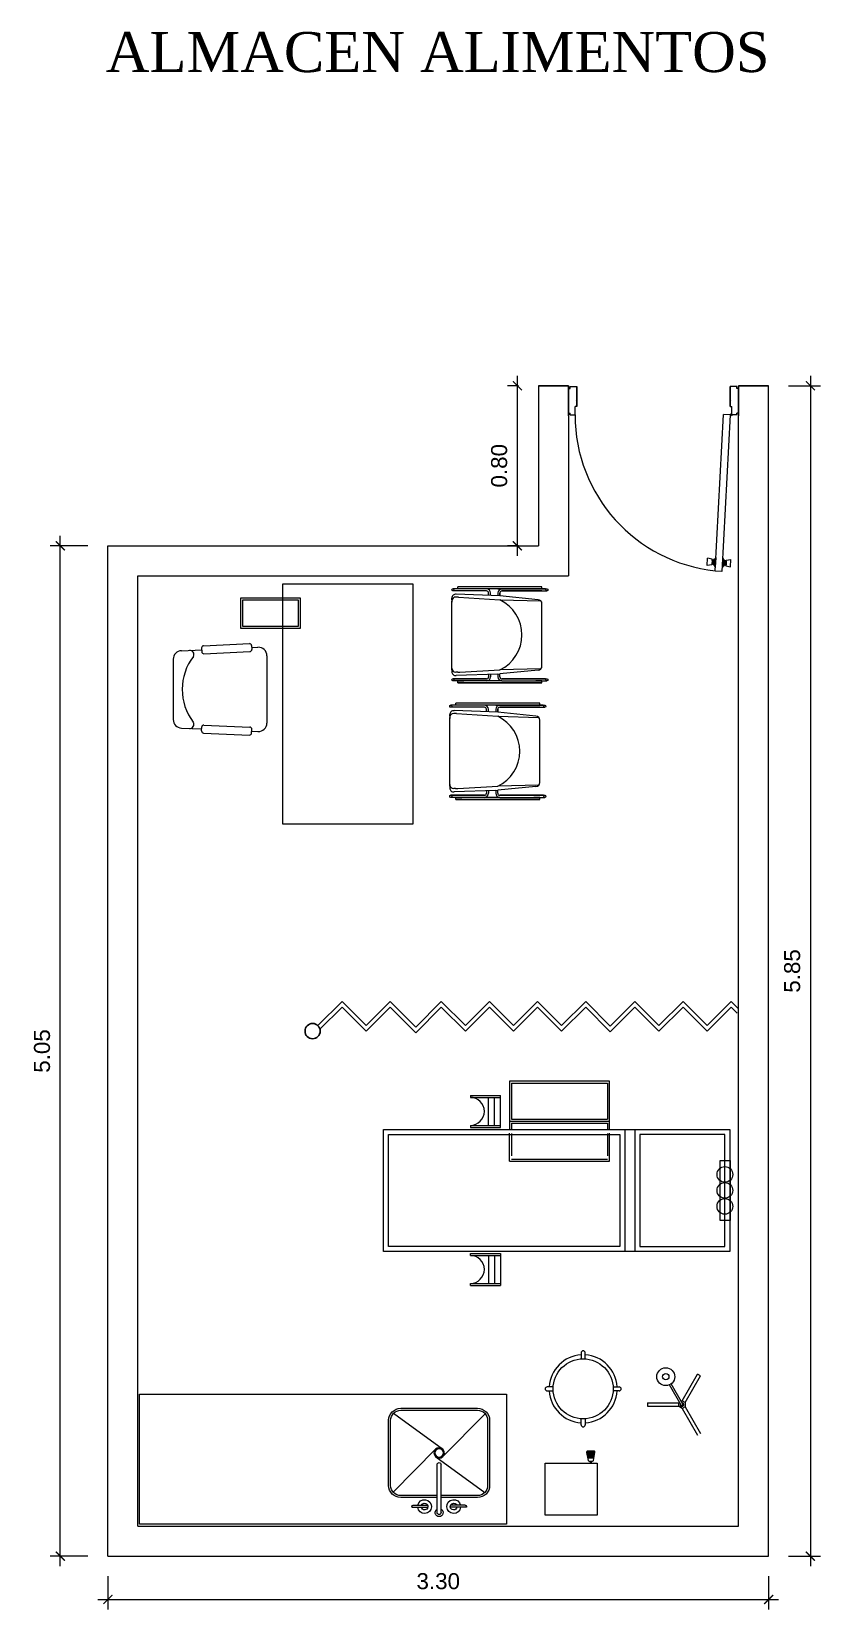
# Model space of a CAD drawing. Header units: metres. Extents: x 249 to 294.6, y -135.5 to -107.4.
# Drawn here: x 272.36 to 276.3, y -124.21 to -116.32 of the extents above; entities that cross this region are included whole.
import ezdxf

# ---------------------------------------------------------------- set-up
doc = ezdxf.new("R2010")
doc.units = ezdxf.units.M
doc.header["$MEASUREMENT"] = 0
doc.linetypes.add('HIDDEN', pattern=[0.375, 0.25, -0.125])
for name, color, linetype, lineweight in [('HATCH', 8, 'Continuous', 9), ('MUROS', 2, 'Continuous', 20), ('PROY', 5, 'HIDDEN', 13), ('PUERTAS', 97, 'Continuous', 13)]:
    doc.layers.add(name, color=color, linetype=linetype, lineweight=lineweight)
doc.styles.add('UNO', font='arial.ttf')
doc.dimstyles.new('EN 50', dxfattribs={"dimtxt": 0.08, "dimasz": 0.045, "dimexe": 0.05, "dimexo": 0.1, "dimgap": 0.05, "dimtad": 1, "dimlfac": -1, "dimzin": 1, "dimdsep": 46, "dimtxsty": 'UNO', "dimblk": 'ARCHTICK', "dimcen": 0.5, "dimdle": 0.05, "dimclrd": 1, "dimclre": 1, "dimclrt": 7, "dimazin": 0, "dimtm": 1e-09, "dimtfac": 1, "dimtix": 1, "dimtmove": 0, "dimatfit": 0, "dimldrblk": 'ARCHTICK', "dimfxl": 1, "dimtolj": 2, "dimlwd": 13, "dimlwe": 13, "dimarcsym": 0})

# ---------------------------------------------------------------- blocks, each defined once
blk = doc.blocks.new('TARJA')
for p, q in [((-0.014, -0.0221), (-0.2273, 0.1942)), ((0.2299, 0.1963), (-0.0142, 0.0183)), ((0.2319, -0.1979), (0.0189, 0.0181)), ((0.0187, -0.022), (-0.2253, -0.2)), ((-0.0077, -0.2999), (-0.0077, -0.0604)), ((0.0123, -0.2999), (0.0123, -0.0604)), ((-0.1342, -0.2704), (-0.1342, -0.2732)), ((-0.1342, -0.2732), (-0.0537, -0.2732)), ((-0.127, -0.2633), (-0.0548, -0.2633)), ((0.1386, -0.2732), (0.0581, -0.2732)), ((0.1315, -0.2633), (0.0592, -0.2633)), ((0.1386, -0.2704), (0.1386, -0.2732))]:
    blk.add_line(p, q)
for points in [[(0.012, -0.2248), (0.1944, -0.2248, 0.414214), (0.2544, -0.1648), (0.2544, 0.1611, 0.414214), (0.1944, 0.2211), (-0.1898, 0.2211, 0.414214), (-0.2498, 0.1611), (-0.2498, -0.1648, 0.414214), (-0.1898, -0.2248), (-0.0067, -0.2248)], [(0.012, -0.2148), (0.1944, -0.2148, 0.414214), (0.2444, -0.1648), (0.2444, 0.1611, 0.414214), (0.1944, 0.2111), (-0.1898, 0.2111, 0.414214), (-0.2398, 0.1611), (-0.2398, -0.1648, 0.414214), (-0.1898, -0.2148), (-0.0067, -0.2148)]]:
    blk.add_lwpolyline(points, format="xyb")
for radius in [0.026, 0.021]:
    blk.add_circle((0.0023, -0.0019), radius)
for centre, radius, start, end in [((0.0023, -0.0604), 0.01, 0, 180), ((-0.0701, -0.27), 0.0345, 185.25448, 168.76167), ((0.0746, -0.27), 0.0345, 11.23833, 354.74552), ((-0.127, -0.2704), 0.00711, 89.98224, 179.98224), ((-0.0701, -0.27), 0.0167, 190.90126, 156.33355), ((0.0023, -0.2999), 0.02, 120, 60), ((0.0023, -0.2999), 0.01, 180, 0), ((0.0746, -0.27), 0.0167, 23.66645, 349.09874), ((0.1315, -0.2704), 0.00711, 0.01776, 90.01776)]:
    blk.add_arc(centre, radius, start, end)
blk = doc.blocks.new('CESTO')
for points in [[(-0.0775, 0.1591), (0.0725, 0.1591), (0.0725, -0.1409), (-0.0775, -0.1409)], [(-0.0675, 0.1491), (0.0625, 0.1491), (0.0625, -0.1309), (-0.0675, -0.1309)]]:
    blk.add_lwpolyline(points, close=True)
blk = doc.blocks.new('gkgk')
for p, q in [((-0.0366, 0.8059), (-0.0387, 0.7662)), ((-0.0146, 0.7697), (-0.0387, 0.7662)), ((-0.013, 0.7999), (-0.0366, 0.8059)), ((-0.035, 0.0018), (0.0085, 0.8301)), ((-0.0143, 0.7761), (-0.0146, 0.7697)), ((-0.0143, 0.7761), (-0.0134, 0.7935)), ((-0.0103, 0.7759), (-0.0143, 0.7761)), ((-0.0134, 0.7935), (-0.013, 0.7999)), ((-0.0094, 0.7933), (-0.0134, 0.7935)), ((-0.0103, 0.7759), (-0.0104, 0.7735)), ((-0.0065, 0.7733), (-0.0104, 0.7735)), ((-0.0103, 0.7759), (-0.0094, 0.7933)), ((-0.0094, 0.7933), (-0.0093, 0.7957)), ((-0.0053, 0.7955), (-0.0093, 0.7957)), ((-0.0065, 0.7733), (-0.0066, 0.7701)), ((-0.0027, 0.7699), (-0.0066, 0.7701)), ((-0.0065, 0.7733), (-0.0053, 0.7955)), ((-0.0053, 0.7955), (-0.0051, 0.7987)), ((-0.0012, 0.7985), (-0.0051, 0.7987)), ((-0.0027, 0.7699), (-0.0012, 0.7985)), ((0.0031, 0.7576), (-0.0027, 0.7699)), ((0.0058, 0.8101), (-0.0012, 0.7985)), ((0.0434, 0.8283), (0, 0)), ((0.0031, 0.7576), (0.0058, 0.8101)), ((0.0047, 0.7575), (0.0031, 0.7576)), ((0.0074, 0.81), (0.0058, 0.8101)), ((0.0085, 0.8301), (0.0434, 0.8283)), ((0.0396, 0.7557), (0.0412, 0.7556)), ((0.041, 0.7819), (0.041, 0.7819)), ((0.041, 0.7819), (0.041, 0.7819)), ((0.0412, 0.7556), (0.0439, 0.8081)), ((0.0412, 0.7556), (0.0482, 0.7672)), ((0.0424, 0.8081), (0.0439, 0.8081)), ((0.0439, 0.8081), (0.0497, 0.7958)), ((0.0482, 0.7672), (0.0497, 0.7958)), ((0.0482, 0.7672), (0.0521, 0.767)), ((0.0497, 0.7958), (0.0536, 0.7956)), ((0.0523, 0.7702), (0.0521, 0.767)), ((0.0523, 0.7702), (0.0535, 0.7924)), ((0.0523, 0.7702), (0.0563, 0.77)), ((0.0535, 0.7924), (0.0536, 0.7956)), ((0.0535, 0.7924), (0.0574, 0.7922)), ((0.0564, 0.7724), (0.0563, 0.77)), ((0.0564, 0.7724), (0.0573, 0.7898)), ((0.0564, 0.7724), (0.0604, 0.7721)), ((0.0573, 0.7898), (0.0574, 0.7922)), ((0.0573, 0.7898), (0.0613, 0.7896)), ((0.0604, 0.7721), (0.06, 0.7658)), ((0.06, 0.7658), (0.0836, 0.7598)), ((0.0604, 0.7721), (0.0613, 0.7896)), ((0.0613, 0.7896), (0.0616, 0.796)), ((0.0616, 0.796), (0.0857, 0.7995)), ((0.0857, 0.7995), (0.0836, 0.7598)), ((-0.07, 0.0018), (-0.045, 0.0018)), ((-0.07, 0.0018), (-0.07, -0.0082)), ((-0.045, 0.0018), (-0.045, -0.0432)), ((-0.035, 0.0018), (0, 0)), ((0.785, 0.0018), (0.785, -0.0432)), ((0.81, 0.0018), (0.785, 0.0018)), ((0.81, 0.0018), (0.81, -0.0082)), ((-0.08, -0.0082), (-0.08, -0.1382)), ((-0.08, -0.0082), (-0.07, -0.0082)), ((-0.035, -0.0432), (-0.045, -0.0432)), ((-0.045, -0.0732), (-0.045, -0.0732)), ((-0.045, -0.0732), (-0.045, -0.0732)), ((-0.035, -0.0432), (-0.035, -0.1482)), ((-0.035, -0.1482), (-0.035, -0.0432)), ((0.775, -0.0432), (0.775, -0.1482)), ((0.775, -0.1482), (0.775, -0.0432)), ((0.775, -0.0432), (0.785, -0.0432)), ((0.785, -0.0732), (0.785, -0.0732)), ((0.785, -0.0732), (0.785, -0.0732)), ((0.82, -0.0082), (0.81, -0.0082)), ((0.82, -0.0082), (0.82, -0.1382)), ((-0.08, -0.1382), (-0.07, -0.1382)), ((-0.07, -0.1382), (-0.07, -0.1482)), ((-0.07, -0.1482), (-0.035, -0.1482)), ((0.81, -0.1482), (0.775, -0.1482)), ((0.82, -0.1382), (0.81, -0.1382)), ((0.81, -0.1382), (0.81, -0.1482))]:
    blk.add_line(p, q)
at = {"ltscale": 0.25}
blk.add_circle((-0.04, 0.0018), 0.005, dxfattribs=at)
blk.add_arc((-0.045, 0.0018), 0.83, 360, 83.89303)
blk = doc.blocks.new('_ArchTick')
at = {"color": 0, "linetype": 'ByBlock', "const_width": 0.15}
blk.add_lwpolyline([(-0.5, -0.5), (0.5, 0.5)], dxfattribs=at)
blk = doc.blocks.new('*D15')
at = {"color": 1, "lineweight": 13, "transparency": 16777216}
for p, q in [((272.7421, -124.0417), (272.7421, -124.2077)), ((276.0421, -124.0417), (276.0421, -124.2077)), ((272.6921, -124.1577), (276.0921, -124.1577))]:
    blk.add_line(p, q, dxfattribs=at)
at = {"layer": 'Defpoints', "color": 0, "transparency": 16777216}
for p in [(272.7421, -123.9417), (276.0421, -123.9417), (276.0421, -124.1577)]:
    blk.add_point(p, dxfattribs=at)
at = {"color": 1, "lineweight": 13, "transparency": 16777216, "xscale": 0.045, "yscale": 0.045, "zscale": 0.045, "rotation": 180}
blk.add_blockref('_ArchTick', (272.7421, -124.1577), dxfattribs=at)
at = {"color": 1, "lineweight": 13, "transparency": 16777216, "xscale": 0.045, "yscale": 0.045, "zscale": 0.045}
blk.add_blockref('_ArchTick', (276.0421, -124.1577), dxfattribs=at)
at = {"color": 7, "transparency": 16777216, "insert": (274.3921, -124.0669), "char_height": 0.08, "attachment_point": 5, "style": 'UNO'}
blk.add_mtext('\\A2;3.30', dxfattribs=at)
blk = doc.blocks.new('*D16')
at = {"color": 1, "lineweight": 13, "transparency": 16777216}
for p, q in [((272.5044, -123.9917), (272.5044, -118.8415)), ((272.6421, -118.8915), (272.4544, -118.8915)), ((272.6421, -123.9417), (272.4544, -123.9417))]:
    blk.add_line(p, q, dxfattribs=at)
at = {"layer": 'Defpoints', "color": 0, "transparency": 16777216}
for p in [(272.5044, -118.8915), (272.7421, -118.8915), (272.7421, -123.9417)]:
    blk.add_point(p, dxfattribs=at)
at = {"color": 1, "lineweight": 13, "transparency": 16777216, "xscale": 0.045, "yscale": 0.045, "zscale": 0.045}
for p, rotation in [((272.5044, -118.8915), 90), ((272.5044, -123.9417), 270)]:
    blk.add_blockref('_ArchTick', p, dxfattribs=dict(at, rotation=rotation))
at = {"color": 7, "transparency": 16777216, "insert": (272.4135, -121.4166), "char_height": 0.08, "attachment_point": 5, "rotation": 90, "style": 'UNO'}
blk.add_mtext('\\A2;5.05', dxfattribs=at)
blk = doc.blocks.new('*D17')
at = {"color": 1, "lineweight": 13, "transparency": 16777216}
for p, q in [((274.7873, -118.9415), (274.7873, -118.0415)), ((274.7921, -118.0915), (274.7373, -118.0915)), ((274.7921, -118.8915), (274.7373, -118.8915))]:
    blk.add_line(p, q, dxfattribs=at)
at = {"layer": 'Defpoints', "color": 0, "transparency": 16777216}
for p in [(274.7873, -118.0915), (274.8921, -118.0915), (274.8921, -118.8915)]:
    blk.add_point(p, dxfattribs=at)
at = {"color": 1, "lineweight": 13, "transparency": 16777216, "xscale": 0.045, "yscale": 0.045, "zscale": 0.045}
for p, rotation in [((274.7873, -118.0915), 90), ((274.7873, -118.8915), 270)]:
    blk.add_blockref('_ArchTick', p, dxfattribs=dict(at, rotation=rotation))
at = {"color": 7, "transparency": 16777216, "insert": (274.6965, -118.4915), "char_height": 0.08, "attachment_point": 5, "rotation": 90, "style": 'UNO'}
blk.add_mtext('\\A2;0.80', dxfattribs=at)
blk = doc.blocks.new('*D18')
at = {"color": 1, "lineweight": 13, "transparency": 16777216}
for p, q in [((276.2508, -118.0415), (276.2508, -123.9917)), ((276.1421, -118.0915), (276.3008, -118.0915)), ((276.1421, -123.9417), (276.3008, -123.9417))]:
    blk.add_line(p, q, dxfattribs=at)
at = {"layer": 'Defpoints', "color": 0, "transparency": 16777216}
for p in [(276.0421, -118.0915), (276.0421, -123.9417), (276.2508, -123.9417)]:
    blk.add_point(p, dxfattribs=at)
at = {"color": 1, "lineweight": 13, "transparency": 16777216, "xscale": 0.045, "yscale": 0.045, "zscale": 0.045}
for p, rotation in [((276.2508, -118.0915), 90), ((276.2508, -123.9417), 270)]:
    blk.add_blockref('_ArchTick', p, dxfattribs=dict(at, rotation=rotation))
at = {"color": 7, "transparency": 16777216, "insert": (276.16, -121.0166), "char_height": 0.08, "attachment_point": 5, "rotation": 90, "style": 'UNO'}
blk.add_mtext('\\A2;5.85', dxfattribs=at)

msp = doc.modelspace()

# ---------------------------------------------------------------- linework, layer by layer
for p, q in [((274.8921, -118.0915), (275.0421, -118.0915)), ((275.0421, -118.0915), (275.0421, -118.2415)), ((275.8921, -118.0915), (276.0421, -118.0915)), ((275.8921, -118.0915), (275.8921, -118.2415))]:
    msp.add_line(p, q)
msp.add_circle((273.7646, -121.3171), 0.038)
at = {"layer": 'HATCH'}
for p, q in [((274.4601, -119.1621), (274.4601, -119.1538)), ((274.472, -119.1071), (274.4648, -119.1071)), ((274.472, -119.1171), (274.4648, -119.1171)), ((274.6333, -119.1071), (274.472, -119.1071)), ((274.6333, -119.1171), (274.472, -119.1171)), ((274.4934, -119.1476), (274.4801, -119.1476)), ((274.7001, -119.1421), (274.4818, -119.1339)), ((274.9101, -119.0971), (274.4901, -119.0971)), ((274.4901, -119.1071), (274.4901, -119.0971)), ((274.4934, -119.1476), (274.7001, -119.1621)), ((274.7127, -119.1071), (274.6157, -119.1071)), ((274.6433, -119.14), (274.6433, -119.1271)), ((274.6901, -119.1071), (274.6533, -119.1071)), ((274.6533, -119.1404), (274.6533, -119.1271)), ((274.6901, -119.1071), (274.7127, -119.1071)), ((274.7001, -119.1071), (274.6901, -119.1071)), ((274.6901, -119.1271), (274.6901, -119.1417)), ((274.7001, -119.1071), (274.7215, -119.1071)), ((274.7001, -119.1271), (274.7001, -119.1421)), ((274.7001, -119.1421), (274.7001, -119.1271)), ((274.891, -119.1612), (274.7001, -119.1421)), ((274.9275, -119.1071), (274.7101, -119.1071)), ((274.9101, -119.1171), (274.7101, -119.1171)), ((274.7101, -119.1171), (274.727, -119.1171)), ((274.7215, -119.1071), (274.9353, -119.1071)), ((274.727, -119.1171), (274.9101, -119.1171)), ((274.9101, -119.1071), (274.9101, -119.0971)), ((274.9101, -119.1171), (274.9275, -119.1171)), ((274.9275, -119.1071), (274.9353, -119.1071)), ((274.9275, -119.1171), (274.9353, -119.1171)), ((274.4601, -119.1621), (274.4601, -119.1728)), ((274.4601, -119.5034), (274.4601, -119.1676)), ((274.7001, -119.1621), (274.9046, -119.1674)), ((274.9101, -119.493), (274.9101, -119.1812)), ((273.2197, -119.3911), (273.4495, -119.3807)), ((273.4599, -119.3902), (273.4608, -119.4102)), ((273.0687, -119.4586), (273.0687, -119.7599)), ((273.1093, -119.4161), (273.2107, -119.4115)), ((273.2102, -119.4015), (273.2111, -119.4215)), ((273.2215, -119.4311), (273.4513, -119.4206)), ((273.4604, -119.4002), (273.4918, -119.3987)), ((273.5362, -119.4412), (273.5362, -119.7773)), ((274.4601, -119.4944), (274.4609, -119.4944)), ((274.4601, -119.5121), (274.4601, -119.4944)), ((274.4601, -119.5121), (274.4601, -119.5204)), ((274.4898, -119.5234), (274.4801, -119.5234)), ((274.6901, -119.5325), (274.4818, -119.5403)), ((274.4898, -119.5234), (274.5002, -119.5234)), ((274.5002, -119.5234), (274.7001, -119.5121)), ((274.6433, -119.5342), (274.6433, -119.5471)), ((274.6533, -119.5339), (274.6533, -119.5471)), ((274.6901, -119.5325), (274.7001, -119.5321)), ((274.6901, -119.5325), (274.6901, -119.5471)), ((274.9046, -119.5068), (274.7001, -119.5121)), ((274.7001, -119.5121), (274.7001, -119.5121)), ((274.891, -119.513), (274.7001, -119.5321)), ((274.7001, -119.5471), (274.7001, -119.5321)), ((274.7001, -119.5471), (274.7001, -119.5321)), ((274.891, -119.513), (274.891, -119.513)), ((274.4717, -119.5571), (274.4649, -119.5571)), ((274.4717, -119.5671), (274.4649, -119.5671)), ((274.6333, -119.5571), (274.4714, -119.5571)), ((274.4714, -119.5571), (274.6333, -119.5571)), ((274.4717, -119.5571), (274.4714, -119.5571)), ((274.4717, -119.5671), (274.4714, -119.5671)), ((274.4901, -119.5671), (274.4714, -119.5671)), ((274.6333, -119.5671), (274.4717, -119.5671)), ((274.4901, -119.5771), (274.4901, -119.5671)), ((274.4901, -119.5771), (274.4901, -119.5671)), ((274.4901, -119.5771), (274.4901, -119.5671)), ((274.4901, -119.5671), (274.5201, -119.5671)), ((274.4901, -119.5771), (274.4901, -119.5671)), ((274.4901, -119.5771), (274.4901, -119.5671)), ((274.9101, -119.5771), (274.4901, -119.5771)), ((274.4901, -119.5771), (274.9101, -119.5771)), ((274.7101, -119.5671), (274.6333, -119.5671)), ((274.6533, -119.557), (274.6533, -119.5571)), ((274.7101, -119.5571), (274.9277, -119.5571)), ((274.9284, -119.5571), (274.7101, -119.5571)), ((274.7101, -119.5671), (274.9277, -119.5671)), ((274.9101, -119.5671), (274.8801, -119.5671)), ((274.9101, -119.5771), (274.9101, -119.5671)), ((274.9101, -119.5771), (274.9101, -119.5671)), ((274.9101, -119.5671), (274.9277, -119.5671)), ((274.9101, -119.5771), (274.9101, -119.5671)), ((274.9101, -119.5771), (274.9101, -119.5671)), ((274.9101, -119.5771), (274.9101, -119.5671)), ((274.9277, -119.5571), (274.9247, -119.5571)), ((274.9268, -119.5671), (274.9351, -119.5671)), ((274.9268, -119.5671), (274.9277, -119.5671)), ((274.9284, -119.5571), (274.9311, -119.5571)), ((274.9311, -119.5571), (274.9351, -119.5571)), ((274.4611, -119.6888), (274.4539, -119.6888)), ((274.4611, -119.6988), (274.4539, -119.6988)), ((274.6224, -119.6888), (274.4611, -119.6888)), ((274.6224, -119.6988), (274.4611, -119.6988)), ((274.8992, -119.6788), (274.4792, -119.6788)), ((274.4792, -119.6888), (274.4792, -119.6788)), ((274.7018, -119.6888), (274.6048, -119.6888)), ((274.6324, -119.7217), (274.6324, -119.7088)), ((274.6792, -119.6888), (274.6424, -119.6888)), ((274.6424, -119.7221), (274.6424, -119.7088)), ((274.6792, -119.6888), (274.7018, -119.6888)), ((274.6892, -119.6888), (274.6792, -119.6888)), ((274.6792, -119.7088), (274.6792, -119.7234)), ((274.6892, -119.6888), (274.7106, -119.6888)), ((274.6892, -119.7088), (274.6892, -119.7238)), ((274.6892, -119.7238), (274.6892, -119.7088)), ((274.9166, -119.6888), (274.6992, -119.6888)), ((274.8992, -119.6988), (274.6992, -119.6988)), ((274.6992, -119.6988), (274.7161, -119.6988)), ((274.7106, -119.6888), (274.9244, -119.6888)), ((274.7161, -119.6988), (274.8992, -119.6988)), ((274.8992, -119.6888), (274.8992, -119.6788)), ((274.8992, -119.6988), (274.9166, -119.6988)), ((274.9166, -119.6888), (274.9244, -119.6888)), ((274.9166, -119.6988), (274.9244, -119.6988)), ((273.2215, -119.7874), (273.4513, -119.7978)), ((274.4492, -119.7438), (274.4492, -119.7356)), ((274.4492, -119.7438), (274.4492, -119.7545)), ((274.4492, -120.0851), (274.4492, -119.7493)), ((274.4825, -119.7293), (274.4692, -119.7293)), ((274.6892, -119.7238), (274.4708, -119.7156)), ((274.4825, -119.7293), (274.6892, -119.7438)), ((274.8801, -119.7429), (274.6892, -119.7238)), ((274.6892, -119.7438), (274.8937, -119.7491)), ((274.8992, -120.0748), (274.8992, -119.7629)), ((273.1093, -119.8023), (273.2107, -119.8069)), ((273.2102, -119.8169), (273.2111, -119.7969)), ((273.2197, -119.8274), (273.4495, -119.8378)), ((273.4599, -119.8283), (273.4608, -119.8083)), ((273.4604, -119.8183), (273.4918, -119.8197)), ((274.4492, -120.0761), (274.45, -120.0761)), ((274.4492, -120.0938), (274.4492, -120.0761)), ((274.4492, -120.0938), (274.4492, -120.1021)), ((274.4789, -120.1051), (274.4692, -120.1051)), ((274.4789, -120.1051), (274.4893, -120.1051)), ((274.4893, -120.1051), (274.6892, -120.0938)), ((274.8937, -120.0886), (274.6892, -120.0938)), ((274.6892, -120.0938), (274.6892, -120.0938)), ((274.8801, -120.0947), (274.6892, -120.1138)), ((274.8801, -120.0947), (274.8801, -120.0947)), ((274.4608, -120.1388), (274.454, -120.1388)), ((274.4608, -120.1488), (274.454, -120.1488)), ((274.6224, -120.1388), (274.4605, -120.1388)), ((274.4605, -120.1388), (274.6224, -120.1388)), ((274.4608, -120.1388), (274.4605, -120.1388)), ((274.4608, -120.1488), (274.4605, -120.1488)), ((274.4792, -120.1488), (274.4605, -120.1488)), ((274.6224, -120.1488), (274.4608, -120.1488)), ((274.6792, -120.1142), (274.4708, -120.122)), ((274.4792, -120.1588), (274.4792, -120.1488)), ((274.4792, -120.1588), (274.4792, -120.1488)), ((274.4792, -120.1588), (274.4792, -120.1488)), ((274.4792, -120.1488), (274.5092, -120.1488)), ((274.4792, -120.1588), (274.4792, -120.1488)), ((274.4792, -120.1588), (274.4792, -120.1488)), ((274.8992, -120.1588), (274.4792, -120.1588)), ((274.4792, -120.1588), (274.8992, -120.1588)), ((274.6992, -120.1488), (274.6224, -120.1488)), ((274.6324, -120.116), (274.6324, -120.1288)), ((274.6424, -120.1156), (274.6424, -120.1288)), ((274.6424, -120.1387), (274.6424, -120.1388)), ((274.6792, -120.1142), (274.6892, -120.1138)), ((274.6792, -120.1142), (274.6792, -120.1288)), ((274.6892, -120.1288), (274.6892, -120.1138)), ((274.6892, -120.1288), (274.6892, -120.1138)), ((274.6992, -120.1388), (274.9168, -120.1388)), ((274.9175, -120.1388), (274.6992, -120.1388)), ((274.6992, -120.1488), (274.9168, -120.1488)), ((274.8992, -120.1488), (274.8692, -120.1488)), ((274.8992, -120.1588), (274.8992, -120.1488)), ((274.8992, -120.1588), (274.8992, -120.1488)), ((274.8992, -120.1488), (274.9168, -120.1488)), ((274.8992, -120.1588), (274.8992, -120.1488)), ((274.8992, -120.1588), (274.8992, -120.1488)), ((274.8992, -120.1588), (274.8992, -120.1488)), ((274.9168, -120.1388), (274.9138, -120.1388)), ((274.9159, -120.1488), (274.9242, -120.1488)), ((274.9159, -120.1488), (274.9168, -120.1488)), ((274.9175, -120.1388), (274.9202, -120.1388)), ((274.9202, -120.1388), (274.9242, -120.1388)), ((275.2476, -121.5671), (274.7476, -121.5671)), ((274.7476, -121.5671), (274.7476, -121.8095)), ((274.7576, -121.5771), (275.2376, -121.5771)), ((274.7576, -121.5771), (274.7576, -121.7571)), ((275.2376, -121.5771), (275.2376, -121.7571)), ((275.2476, -121.8075), (275.2476, -121.5671)), ((274.5525, -121.6384), (274.7025, -121.6384)), ((274.5525, -121.6384), (274.5525, -121.6484)), ((274.5525, -121.6484), (274.7025, -121.6484)), ((274.6425, -121.7884), (274.6425, -121.6484)), ((274.6725, -121.7884), (274.6725, -121.6484)), ((274.7025, -121.7984), (274.7025, -121.6384)), ((274.7576, -121.7571), (275.2376, -121.7571)), ((274.1187, -122.4184), (274.1187, -121.8084)), ((274.1187, -121.8084), (275.8487, -121.8084)), ((274.1437, -122.3934), (274.1437, -121.8334)), ((274.1437, -121.8334), (275.2987, -121.8334)), ((274.5525, -121.7884), (274.7025, -121.7884)), ((274.5525, -121.7884), (274.5525, -121.7984)), ((274.5525, -121.7984), (274.7025, -121.7984)), ((274.7476, -121.7671), (275.2476, -121.7671)), ((274.7476, -121.9671), (274.7476, -121.828)), ((274.7576, -121.7771), (275.2376, -121.7771)), ((274.7576, -121.7771), (274.7576, -121.8095)), ((274.7576, -121.8282), (274.7576, -121.9411)), ((275.2376, -121.7771), (275.2376, -121.8075)), ((275.2376, -121.8282), (275.2376, -121.9411)), ((275.2476, -121.9671), (275.2476, -121.828)), ((275.2987, -121.8334), (275.2987, -122.3934)), ((275.3237, -121.8084), (275.3237, -122.4172)), ((275.3737, -121.8084), (275.3737, -122.4172)), ((275.8237, -121.8334), (275.3987, -121.8334)), ((275.3987, -121.8334), (275.3987, -122.3934)), ((275.8237, -122.3934), (275.8237, -121.8334)), ((275.8487, -121.8084), (275.8487, -122.4184)), ((274.7476, -121.9671), (275.2476, -121.9671)), ((274.7576, -121.9571), (275.2376, -121.9571)), ((275.7994, -121.9644), (275.8494, -121.9644)), ((275.7994, -122.2644), (275.7994, -121.9644)), ((275.8494, -121.9644), (275.8494, -122.2644)), ((275.8494, -122.2644), (275.7994, -122.2644)), ((275.2987, -122.3934), (274.1437, -122.3934)), ((275.3987, -122.3934), (275.8237, -122.3934)), ((275.8487, -122.4184), (274.1187, -122.4184)), ((274.5525, -122.4284), (274.7025, -122.4284)), ((274.5525, -122.4384), (274.5525, -122.4284)), ((274.5525, -122.4384), (274.7025, -122.4384)), ((274.6425, -122.4384), (274.6425, -122.5784)), ((274.6725, -122.4384), (274.6725, -122.5784)), ((274.7025, -122.4284), (274.7025, -122.5884)), ((274.5525, -122.5784), (274.7025, -122.5784)), ((274.5525, -122.5884), (274.5525, -122.5784)), ((274.5525, -122.5884), (274.7025, -122.5884)), ((275.1059, -122.9252), (275.1059, -122.9555)), ((275.1259, -122.9555), (275.1259, -122.9252)), ((274.9662, -123.0952), (274.9359, -123.0952)), ((275.2655, -123.0952), (275.2959, -123.0952)), ((275.6046, -123.1864), (275.5463, -123.0855)), ((275.6135, -123.1812), (275.5552, -123.0803)), ((275.6108, -123.1647), (275.6876, -123.0317)), ((275.6247, -123.1727), (275.7015, -123.0397)), ((275.7015, -123.0397), (275.6876, -123.0317)), ((274.9359, -123.1152), (274.9662, -123.1152)), ((275.2959, -123.1152), (275.2655, -123.1152)), ((275.438, -123.1758), (275.438, -123.1918)), ((275.438, -123.1758), (275.5916, -123.1758)), ((275.5916, -123.1758), (275.5968, -123.1728)), ((275.5916, -123.1758), (275.5916, -123.1918)), ((275.6056, -123.1677), (275.6108, -123.1647)), ((275.6247, -123.1727), (275.6108, -123.1647)), ((275.6247, -123.1727), (275.6247, -123.1949)), ((275.1059, -123.2852), (275.1059, -123.2549)), ((275.1259, -123.2549), (275.1259, -123.2852)), ((275.438, -123.1918), (275.5916, -123.1918)), ((275.6108, -123.2029), (275.5916, -123.1918)), ((275.6247, -123.1949), (275.6108, -123.2029)), ((275.6108, -123.2029), (275.6876, -123.3359)), ((275.6247, -123.1949), (275.7015, -123.3279)), ((274.926, -123.4763), (275.1544, -123.4763)), ((275.1333, -123.4207), (275.1744, -123.4207)), ((275.1338, -123.4257), (275.1739, -123.4257)), ((275.1348, -123.4307), (275.1729, -123.4307)), ((275.1357, -123.4357), (275.172, -123.4357)), ((275.1367, -123.4407), (275.171, -123.4407)), ((275.1376, -123.4457), (275.1701, -123.4457)), ((275.1386, -123.4507), (275.1691, -123.4507)), ((275.1514, -123.4663), (275.1514, -123.4763)), ((275.1564, -123.4663), (275.1564, -123.4763))]:
    msp.add_line(p, q, dxfattribs=at)
for points in [[(273.6159, -120.2827), (273.6159, -119.0814), (274.2659, -119.0814), (274.2659, -120.2827)], [(274.7331, -123.131), (274.7331, -123.781), (272.9004, -123.781), (272.9004, -123.131)], [(274.926, -123.7363), (274.926, -123.4763), (275.186, -123.4763), (275.186, -123.7363)]]:
    msp.add_lwpolyline(points, close=True, dxfattribs=at)
msp.add_lwpolyline([(275.1669, -123.4625), (275.1744, -123.4232, 0.487928), (275.1695, -123.4169), (275.1382, -123.4169, 0.487928), (275.1333, -123.4232), (275.1408, -123.4625, 0.344151), (275.1457, -123.4663), (275.162, -123.4663, 0.344151)], format="xyb", close=True, dxfattribs=at)
for centre, radius in [((274.4651, -119.1121), 0.005), ((274.9351, -119.1121), 0.005), ((274.4651, -119.5621), 0.005), ((274.9351, -119.5621), 0.005), ((274.4542, -119.6938), 0.005), ((274.9242, -119.6938), 0.005), ((274.4542, -120.1438), 0.005), ((274.9242, -120.1438), 0.005), ((275.8237, -122.0336), 0.0393), ((275.8237, -122.1134), 0.0393), ((275.8237, -122.1932), 0.0393), ((275.1159, -123.1052), 0.15), ((275.5285, -123.0444), 0.0448), ((275.5285, -123.0444), 0.016)]:
    msp.add_circle(centre, radius, dxfattribs=at)
for centre, radius, start, end in [((274.4801, -119.1538), 0.02, 85.23636, 180), ((274.4801, -119.1676), 0.02, 90, 180), ((274.6333, -119.1271), 0.02, 0, 90), ((274.6333, -119.1271), 0.01, 0, 90), ((274.7101, -119.1271), 0.02, 90, 180), ((274.7101, -119.1271), 0.01, 90, 180), ((274.8901, -119.1812), 0.02, 0, 87.27369), ((274.6159, -119.3371), 0.1942, 295.69541, 64.30459), ((273.2202, -119.4011), 0.01, 92.60256, 182.60256), ((273.4499, -119.3906), 0.01, 2.60256, 92.60256), ((273.1112, -119.4586), 0.0425, 92.60256, 180), ((273.3856, -119.6092), 0.2722, 142.67501, 217.21816), ((273.1518, -119.4342), 0.02, 330.10967, 95.8735), ((273.2211, -119.4211), 0.01, 182.60256, 272.60256), ((273.4509, -119.4106), 0.01, 272.60256, 2.60256), ((273.4937, -119.4412), 0.0425, 0, 92.60256), ((274.4801, -119.5034), 0.02, 180, 270), ((274.4801, -119.5204), 0.02, 180, 274.76364), ((274.6333, -119.5471), 0.02, 270, 0), ((274.6333, -119.5471), 0.01, 270, 0), ((274.7101, -119.5471), 0.02, 180, 270), ((274.7101, -119.5471), 0.01, 180, 270), ((274.7101, -119.5471), 0.01, 180, 270), ((274.8901, -119.493), 0.02, 272.72631, 0), ((274.6224, -119.7088), 0.02, 0, 90), ((274.6224, -119.7088), 0.01, 0, 90), ((274.6992, -119.7088), 0.02, 90, 180), ((274.6992, -119.7088), 0.01, 90, 180), ((273.1112, -119.7599), 0.0425, 180, 267.39744), ((273.1518, -119.7843), 0.02, 264.1265, 29.89033), ((273.2211, -119.7974), 0.01, 87.39744, 177.39744), ((273.4937, -119.7773), 0.0425, 267.39744, 0), ((274.4692, -119.7356), 0.02, 85.23636, 180), ((274.4692, -119.7493), 0.02, 90, 180), ((274.605, -119.9188), 0.1942, 295.69541, 64.30459), ((274.8792, -119.7629), 0.02, 0, 87.27369), ((273.2202, -119.8174), 0.01, 177.39744, 267.39744), ((273.4499, -119.8278), 0.01, 267.39744, 357.39744), ((273.4509, -119.8078), 0.01, 357.39744, 87.39744), ((274.4692, -120.0851), 0.02, 180, 270), ((274.4692, -120.1021), 0.02, 180, 274.76364), ((274.8792, -120.0748), 0.02, 272.72631, 0), ((274.6224, -120.1288), 0.02, 270, 0), ((274.6224, -120.1288), 0.01, 270, 0), ((274.6992, -120.1288), 0.02, 180, 270), ((274.6992, -120.1288), 0.01, 180, 270), ((274.6992, -120.1288), 0.01, 180, 270), ((274.5523, -121.7184), 0.07, 270.16117, 89.83883), ((274.5523, -122.5084), 0.07, 270.16117, 89.83883), ((275.1159, -123.1052), 0.17, 93.37229, 176.62771), ((275.1159, -122.9252), 0.01, 0, 180), ((275.1159, -123.1052), 0.17, 3.37229, 86.62771), ((274.9359, -123.1052), 0.01, 90, 270), ((275.2959, -123.1052), 0.01, 270, 90), ((275.1159, -123.1052), 0.17, 183.37229, 266.62771), ((275.1159, -123.1052), 0.17, 273.37229, 356.62771), ((275.609, -123.1838), 0.0096, 152.23095, 87.76905), ((275.609, -123.1838), 0.00512, 210, 30), ((275.1159, -123.2852), 0.01, 180, 0)]:
    msp.add_arc(centre, radius, start, end, dxfattribs=at)
at = {"layer": 'MUROS'}
for p, q in [((274.8921, -118.0915), (274.8921, -118.8915)), ((275.0421, -118.0915), (275.0421, -119.0415)), ((275.8921, -123.7917), (275.8921, -118.0915)), ((276.0421, -123.9417), (276.0421, -118.0915)), ((272.7421, -118.8915), (274.8921, -118.8915)), ((272.7421, -123.9417), (272.7421, -118.8915)), ((272.8921, -119.0415), (275.0421, -119.0415)), ((272.8921, -123.7917), (272.8921, -119.0415)), ((272.8921, -123.7917), (275.8921, -123.7917)), ((272.7421, -123.9417), (276.0421, -123.9417))]:
    msp.add_line(p, q, dxfattribs=at)
at = {"layer": 'PROY', "ltscale": 0.8}
for p, q in [((273.7912, -121.2899), (273.9114, -121.1697)), ((273.8015, -121.3079), (273.9114, -121.198)), ((274.0316, -121.2899), (273.9114, -121.1697)), ((274.0316, -121.3182), (273.9114, -121.198)), ((274.0316, -121.2899), (274.1518, -121.1697)), ((274.0316, -121.3182), (274.1518, -121.198)), ((274.2795, -121.2975), (274.1518, -121.1697)), ((274.2795, -121.3257), (274.1518, -121.198)), ((274.2795, -121.2975), (274.4073, -121.1697)), ((274.2795, -121.3257), (274.4073, -121.198)), ((274.5275, -121.2899), (274.4073, -121.1697)), ((274.5275, -121.3182), (274.4073, -121.198)), ((274.5275, -121.2899), (274.6477, -121.1697)), ((274.5275, -121.3182), (274.6477, -121.198)), ((274.7679, -121.2899), (274.6477, -121.1697)), ((274.7679, -121.3182), (274.6477, -121.198)), ((274.7679, -121.2899), (274.8881, -121.1697)), ((274.7679, -121.3182), (274.8881, -121.198)), ((275.0083, -121.2899), (274.8881, -121.1697)), ((275.0083, -121.3182), (274.8881, -121.198)), ((275.0083, -121.2899), (275.1285, -121.1697)), ((275.0083, -121.3182), (275.1285, -121.198)), ((275.2515, -121.2926), (275.1285, -121.1697)), ((275.2515, -121.3209), (275.1285, -121.198)), ((275.2515, -121.2926), (275.3744, -121.1697)), ((275.2515, -121.3209), (275.3744, -121.198)), ((275.4946, -121.2899), (275.3744, -121.1697)), ((275.4946, -121.3182), (275.3744, -121.198)), ((275.4946, -121.2899), (275.6148, -121.1697)), ((275.4946, -121.3182), (275.6148, -121.198)), ((275.735, -121.2899), (275.6148, -121.1697)), ((275.735, -121.3182), (275.6148, -121.198)), ((275.735, -121.2899), (275.8552, -121.1697)), ((275.735, -121.3182), (275.8552, -121.198)), ((275.8919, -121.2064), (275.8552, -121.1697)), ((275.8846, -121.2273), (275.8552, -121.198))]:
    msp.add_line(p, q, dxfattribs=at)

# ---------------------------------------------------------------- block references
at = {"layer": 'HATCH', "xscale": -1, "rotation": 270}
msp.add_blockref('CESTO', (273.5456, -119.2263), dxfattribs=at)
at = {"layer": 'HATCH', "xscale": -1}
msp.add_blockref('TARJA', (274.3988, -123.4236), dxfattribs=at)
at = {"layer": 'PUERTAS', "xscale": 0.9444444444445139, "yscale": 0.9444444444445139, "zscale": 0.9444444444445139, "rotation": 180.0000000002858}
msp.add_blockref('gkgk', (275.8166, -118.2357), dxfattribs=at)

# ---------------------------------------------------------------- texts
at = {"insert": (272.7319, -116.3237), "char_height": 0.2, "width": 3.806939, "attachment_point": 1}
msp.add_mtext('{\\fTimes New Roman|b0|i0|c0|p18;\\C2;ALMACEN ALIMENTOS}', dxfattribs=at)

# ---------------------------------------------------------------- dimensions: what is measured, and where the dimension line sits
for base, p1, p2, picture, middle in [((274.7873, -118.0915), (274.8921, -118.8915), (274.8921, -118.0915), '*D17', (274.6965, -118.4915)), ((276.2508, -123.9417), (276.0421, -118.0915), (276.0421, -123.9417), '*D18', (276.16, -121.0166)), ((272.5044, -118.8915), (272.7421, -123.9417), (272.7421, -118.8915), '*D16', (272.4135, -121.4166))]:
    dim = msp.add_linear_dim(base=base, p1=p1, p2=p2, angle=90, dimstyle='EN 50')
    dim.commit()
    dim.dimension.update_dxf_attribs({"geometry": picture, "text_midpoint": middle})
dim = msp.add_linear_dim(base=(276.0421, -124.1577), p1=(272.7421, -123.9417), p2=(276.0421, -123.9417), dimstyle='EN 50')
dim.commit()
dim.dimension.update_dxf_attribs({"geometry": '*D15', "text_midpoint": (274.3921, -124.0669)})

doc.saveas('drawing.dxf')
